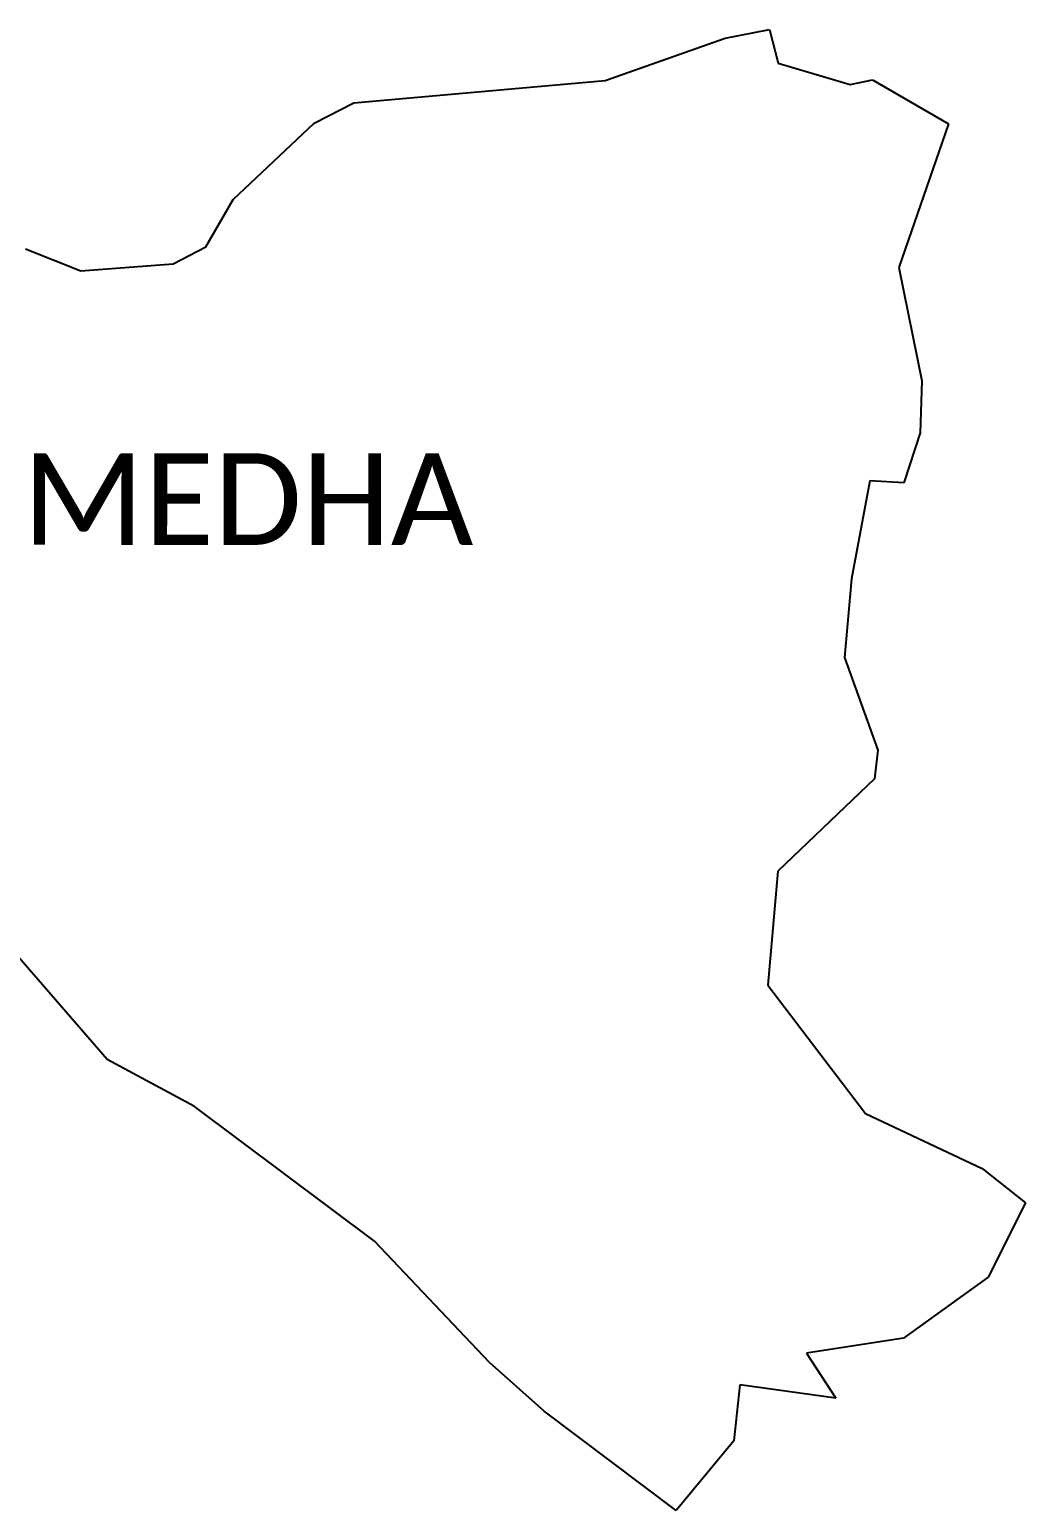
# Model space of a CAD drawing. Header units: metres. Extents: x 343165 to 344976, y 1761609 to 1763237.
# Drawn here: x 343881 to 344976, y 1761609 to 1763237 of the extents above; entities that cross this region are included whole.
import ezdxf

# ---------------------------------------------------------------- set-up
doc = ezdxf.new("R2010")
doc.units = ezdxf.units.M
doc.layers.add('village', color=3, linetype='Continuous')
doc.layers.add('VILLAGE NAME', color=250, linetype='Continuous')
doc.styles.get("Standard").update_dxf_attribs({"font": 'calibri.ttf'})

msp = doc.modelspace()

# ---------------------------------------------------------------- linework, layer by layer
at = {"color": 3}
msp.add_line((344694.9, 1763237), (344704.3, 1763199.9), dxfattribs=at)
at = {"layer": 'village', "color": 3}
for p, q in [((344514, 1763180.9), (344646, 1763227.5)), ((344646, 1763227.5), (344694.9, 1763237)), ((344704.3, 1763199.9), (344783.6, 1763176.7)), ((344237.8, 1763156.6), (344514, 1763180.9)), ((344783.6, 1763176.7), (344808, 1763181.8)), ((344808, 1763181.8), (344891.7, 1763133.4)), ((344194.1, 1763134.1), (344237.8, 1763156.6)), ((344105.2, 1763050.1), (344194.1, 1763134.1)), ((344891.7, 1763133.4), (344836.9, 1762975.4)), ((344075, 1762998.3), (344105.2, 1763050.1)), ((343876.8, 1762996.1), (343937.6, 1762971.6)), ((344039.4, 1762979.3), (344075, 1762998.3)), ((343937.6, 1762971.6), (344039.4, 1762979.3)), ((344836.9, 1762975.4), (344862.4, 1762850.7)), ((344862.4, 1762850.7), (344860.3, 1762793.7)), ((344860.3, 1762793.7), (344842.4, 1762738.5)), ((344805.1, 1762740.7), (344784.9, 1762633.2)), ((344842.4, 1762738.5), (344805.1, 1762740.7)), ((344784.9, 1762633.2), (344777.1, 1762546.5)), ((344777.1, 1762546.5), (344813.7, 1762444.6)), ((344813.7, 1762444.6), (344810.2, 1762413.1)), ((344810.2, 1762413.1), (344704, 1762311.8)), ((344704, 1762311.8), (344692.8, 1762186.3)), ((343966.5, 1762104.7), (343859.9, 1762227.6)), ((344692.8, 1762186.3), (344800.2, 1762045.3)), ((344062.7, 1762052.9), (343966.5, 1762104.7)), ((344260.5, 1761905), (344062.7, 1762052.9)), ((344800.2, 1762045.3), (344928.5, 1761984.9)), ((344928.5, 1761984.9), (344976.1, 1761947)), ((344976.1, 1761947), (344935.2, 1761865.2)), ((344386.9, 1761771.3), (344260.5, 1761905)), ((344935.2, 1761865.2), (344842.2, 1761798.4)), ((344842.2, 1761798.4), (344735.4, 1761781.9)), ((344735.4, 1761781.9), (344767.7, 1761732.4)), ((344447, 1761718), (344386.9, 1761771.3)), ((344662, 1761747.1), (344655.4, 1761685.2)), ((344767.7, 1761732.4), (344662, 1761747.1)), ((344592.2, 1761608.9), (344447, 1761718)), ((344655.4, 1761685.2), (344592.2, 1761608.9))]:
    msp.add_line(p, q, dxfattribs=at)

# ---------------------------------------------------------------- texts
at = {"layer": 'VILLAGE NAME'}
msp.add_text('MEDHA', height=100.7, rotation=359.9793, dxfattribs=at).set_placement((343873.3, 1762670.5))

doc.saveas('drawing.dxf')
